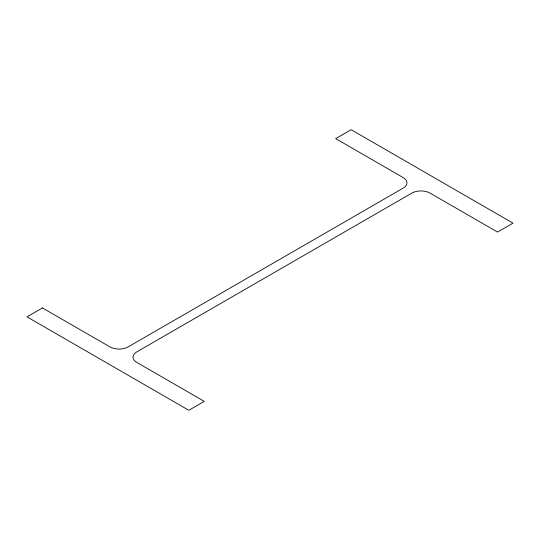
<?xml version="1.0" encoding="UTF-8"?>
<svg xmlns="http://www.w3.org/2000/svg" width="540" height="540" viewBox="0 0 540 540"><rect width="100%" height="100%" fill="white"/><g stroke="black" fill="none" stroke-linecap="round" stroke-linejoin="round"><path stroke-width="0.81" d="M42.451 307.935L27 316.852L188.845 410.292L204.296 401.375L136.809 362.408A12.886 7.439 0 0 1 136.809 351.891L411.838 193.104A12.886 7.439 0 0 1 430.056 193.104L497.549 232.065L513 223.148L351.155 129.708L335.704 138.625L403.191 177.593A12.886 7.439 0 0 1 403.191 188.109L128.162 346.896A12.886 7.439 0 0 1 109.944 346.896L42.451 307.935"/></g></svg>
